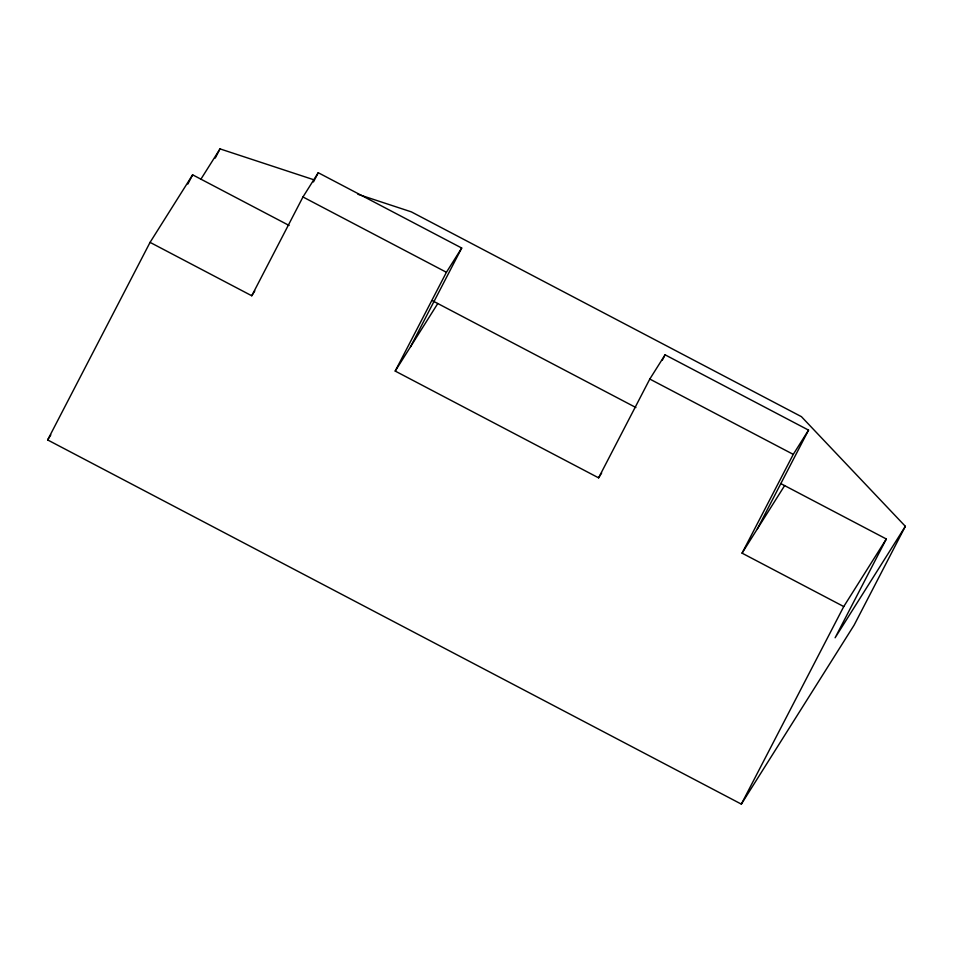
<?xml version="1.0" encoding="UTF-8"?>
<svg xmlns="http://www.w3.org/2000/svg" width="953" height="953" viewBox="0 0 953 953"><rect width="100%" height="100%" fill="white"/><g stroke="black" fill="none" stroke-linecap="round" stroke-linejoin="round"><path stroke-width="1.43" d="M357.887 194.269L411.351 211.876L801.413 416.652L905.35 526.306L854.138 625.097L741.339 804.118L47.65 439.941L150.062 242.372L192.625 174.816L289.104 225.468M187.848 184.036L192.625 174.816M215.235 158.103L220.012 148.882L314.276 179.914M150.062 242.372L251.759 295.764L302.959 196.973L318.242 172.719L461.705 248.03L410.493 346.821M313.466 181.94L318.242 172.719M601.653 472.998L598.603 477.846L395.209 371.074L446.421 272.284L461.705 248.03M598.603 477.846L649.803 379.056L665.087 354.814L808.549 430.125L757.337 528.903M662.359 360.079L665.087 354.814M780.674 483.528L886.326 538.993L843.75 606.549L742.065 553.157L793.265 454.378L808.549 430.125M741.339 804.118L843.75 606.549M886.326 538.993L835.114 637.771L905.35 526.306M200.952 179.116L220.012 148.882M47.65 439.941L50.819 434.913M251.759 295.764L254.808 290.915M395.209 371.074L437.784 303.519M742.065 553.157L784.629 485.601M302.959 196.973L446.421 272.284M649.803 379.056L793.265 454.378M432.519 300.755L635.913 407.539"/></g></svg>
